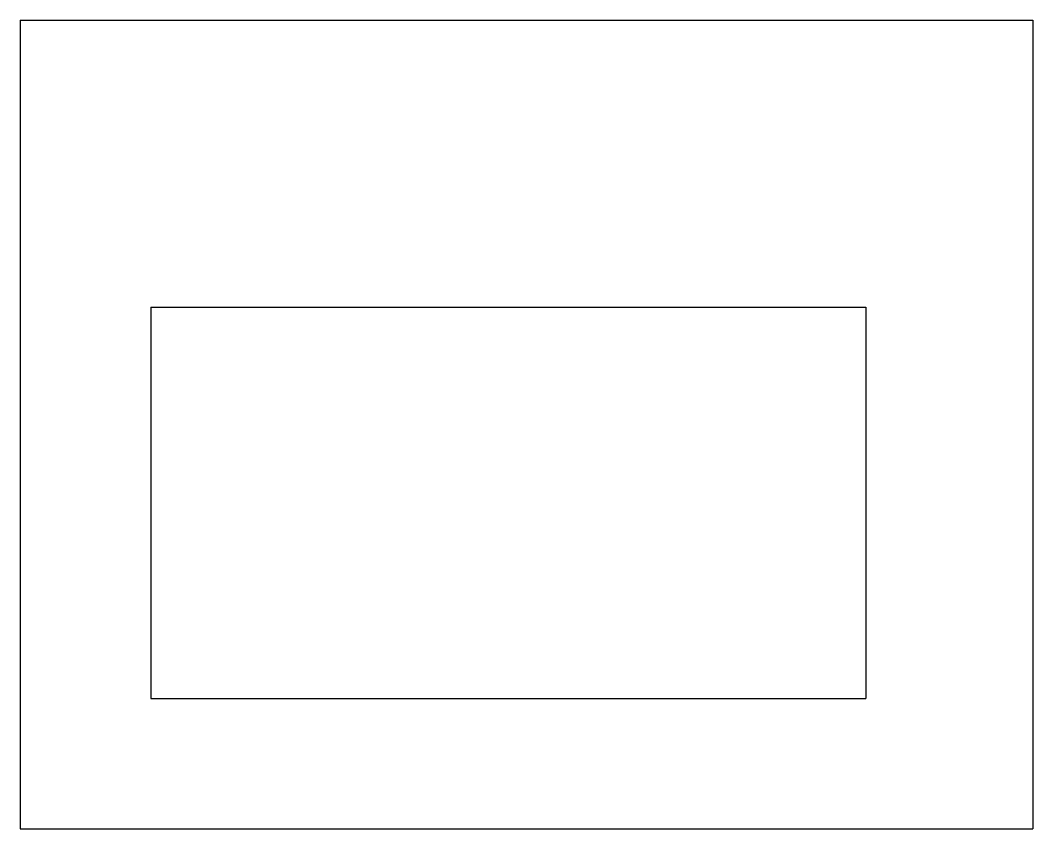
# Model space of a CAD drawing. Header units: millimetres. Extents: x -194 to 0, y 0 to 155.
import ezdxf

# ---------------------------------------------------------------- set-up
doc = ezdxf.new("R2010")
doc.units = ezdxf.units.MM
doc.layers.add('flat', color=7, linetype='CONTINUOUS')

msp = doc.modelspace()

# ---------------------------------------------------------------- linework, layer by layer
at = {"layer": 'flat'}
for p, q in [((-194, 155), (0, 155)), ((-194, 155), (-194, 0)), ((0, 155), (0, 0)), ((-169, 100), (-32, 100)), ((-169, 100), (-169, 25)), ((-32, 100), (-32, 25)), ((-169, 25), (-32, 25)), ((-194, 0), (0, 0))]:
    msp.add_line(p, q, dxfattribs=at)

doc.saveas('drawing.dxf')
